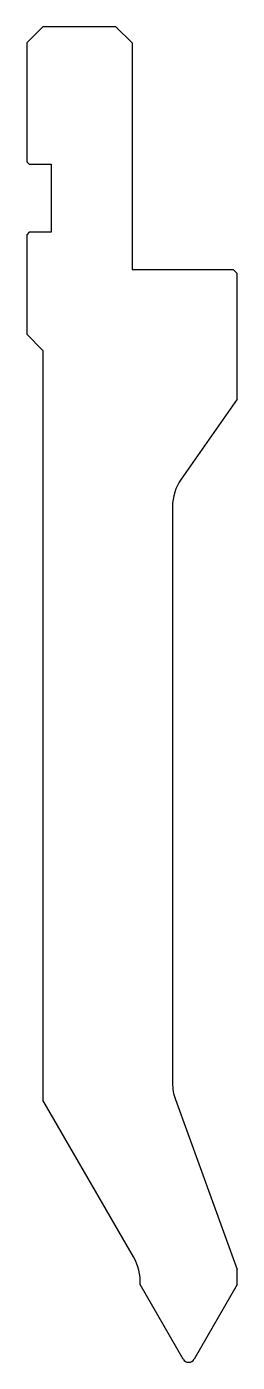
# Model space of a CAD drawing. Header units: metres. Extents: x 82 to 108, y 46 to 211.
import ezdxf

# ---------------------------------------------------------------- set-up
doc = ezdxf.new("R2010")
doc.units = ezdxf.units.M

msp = doc.modelspace()

# ---------------------------------------------------------------- linework, layer by layer
for p, q in [((83.94267, 210.777794), (81.94267, 208.777794)), ((92.94267, 210.777794), (83.94267, 210.777794)), ((94.94267, 208.777794), (92.94267, 210.777794)), ((81.94267, 208.777794), (81.94267, 194.077794)), ((94.94267, 208.777794), (94.94267, 180.777794)), ((81.94267, 194.077794), (82.24267, 193.777794)), ((82.24267, 193.777794), (84.94267, 193.777794)), ((84.94267, 193.777794), (84.94267, 185.377794)), ((82.24267, 185.377794), (81.94267, 185.077794)), ((81.94267, 185.077794), (81.94267, 172.777794)), ((84.94267, 185.377794), (82.24267, 185.377794)), ((94.94267, 180.777794), (107.44267, 180.777794)), ((107.94267, 180.277794), (107.44267, 180.777794)), ((107.94267, 164.777794), (107.94267, 180.277794)), ((81.94267, 172.777794), (83.94267, 170.777794)), ((83.94267, 170.777794), (83.94267, 78.154709)), ((107.94267, 164.777794), (101.026637, 154.900676)), ((99.942046, 151.460794), (99.942046, 80.283794)), ((95.108334, 58.815212), (83.94267, 78.154709)), ((100.303891, 78.231674), (107.94267, 57.244301)), ((107.94267, 55.370099), (107.94267, 57.244301)), ((101.249849, 46.177794), (95.943043, 55.369453)), ((107.94267, 55.370099), (102.63549, 46.177794))]:
    msp.add_line(p, q)
for centre, radius, start, end in [((105.939297, 151.460794), 5.997251, 145, 180), ((105.942046, 80.283794), 6, 180, 200), ((89.95467, 55.742794), 6, 356.432543, 30.801779), ((101.94267, 46.577794), 0.8, 210, 330)]:
    msp.add_arc(centre, radius, start, end)

doc.saveas('drawing.dxf')
